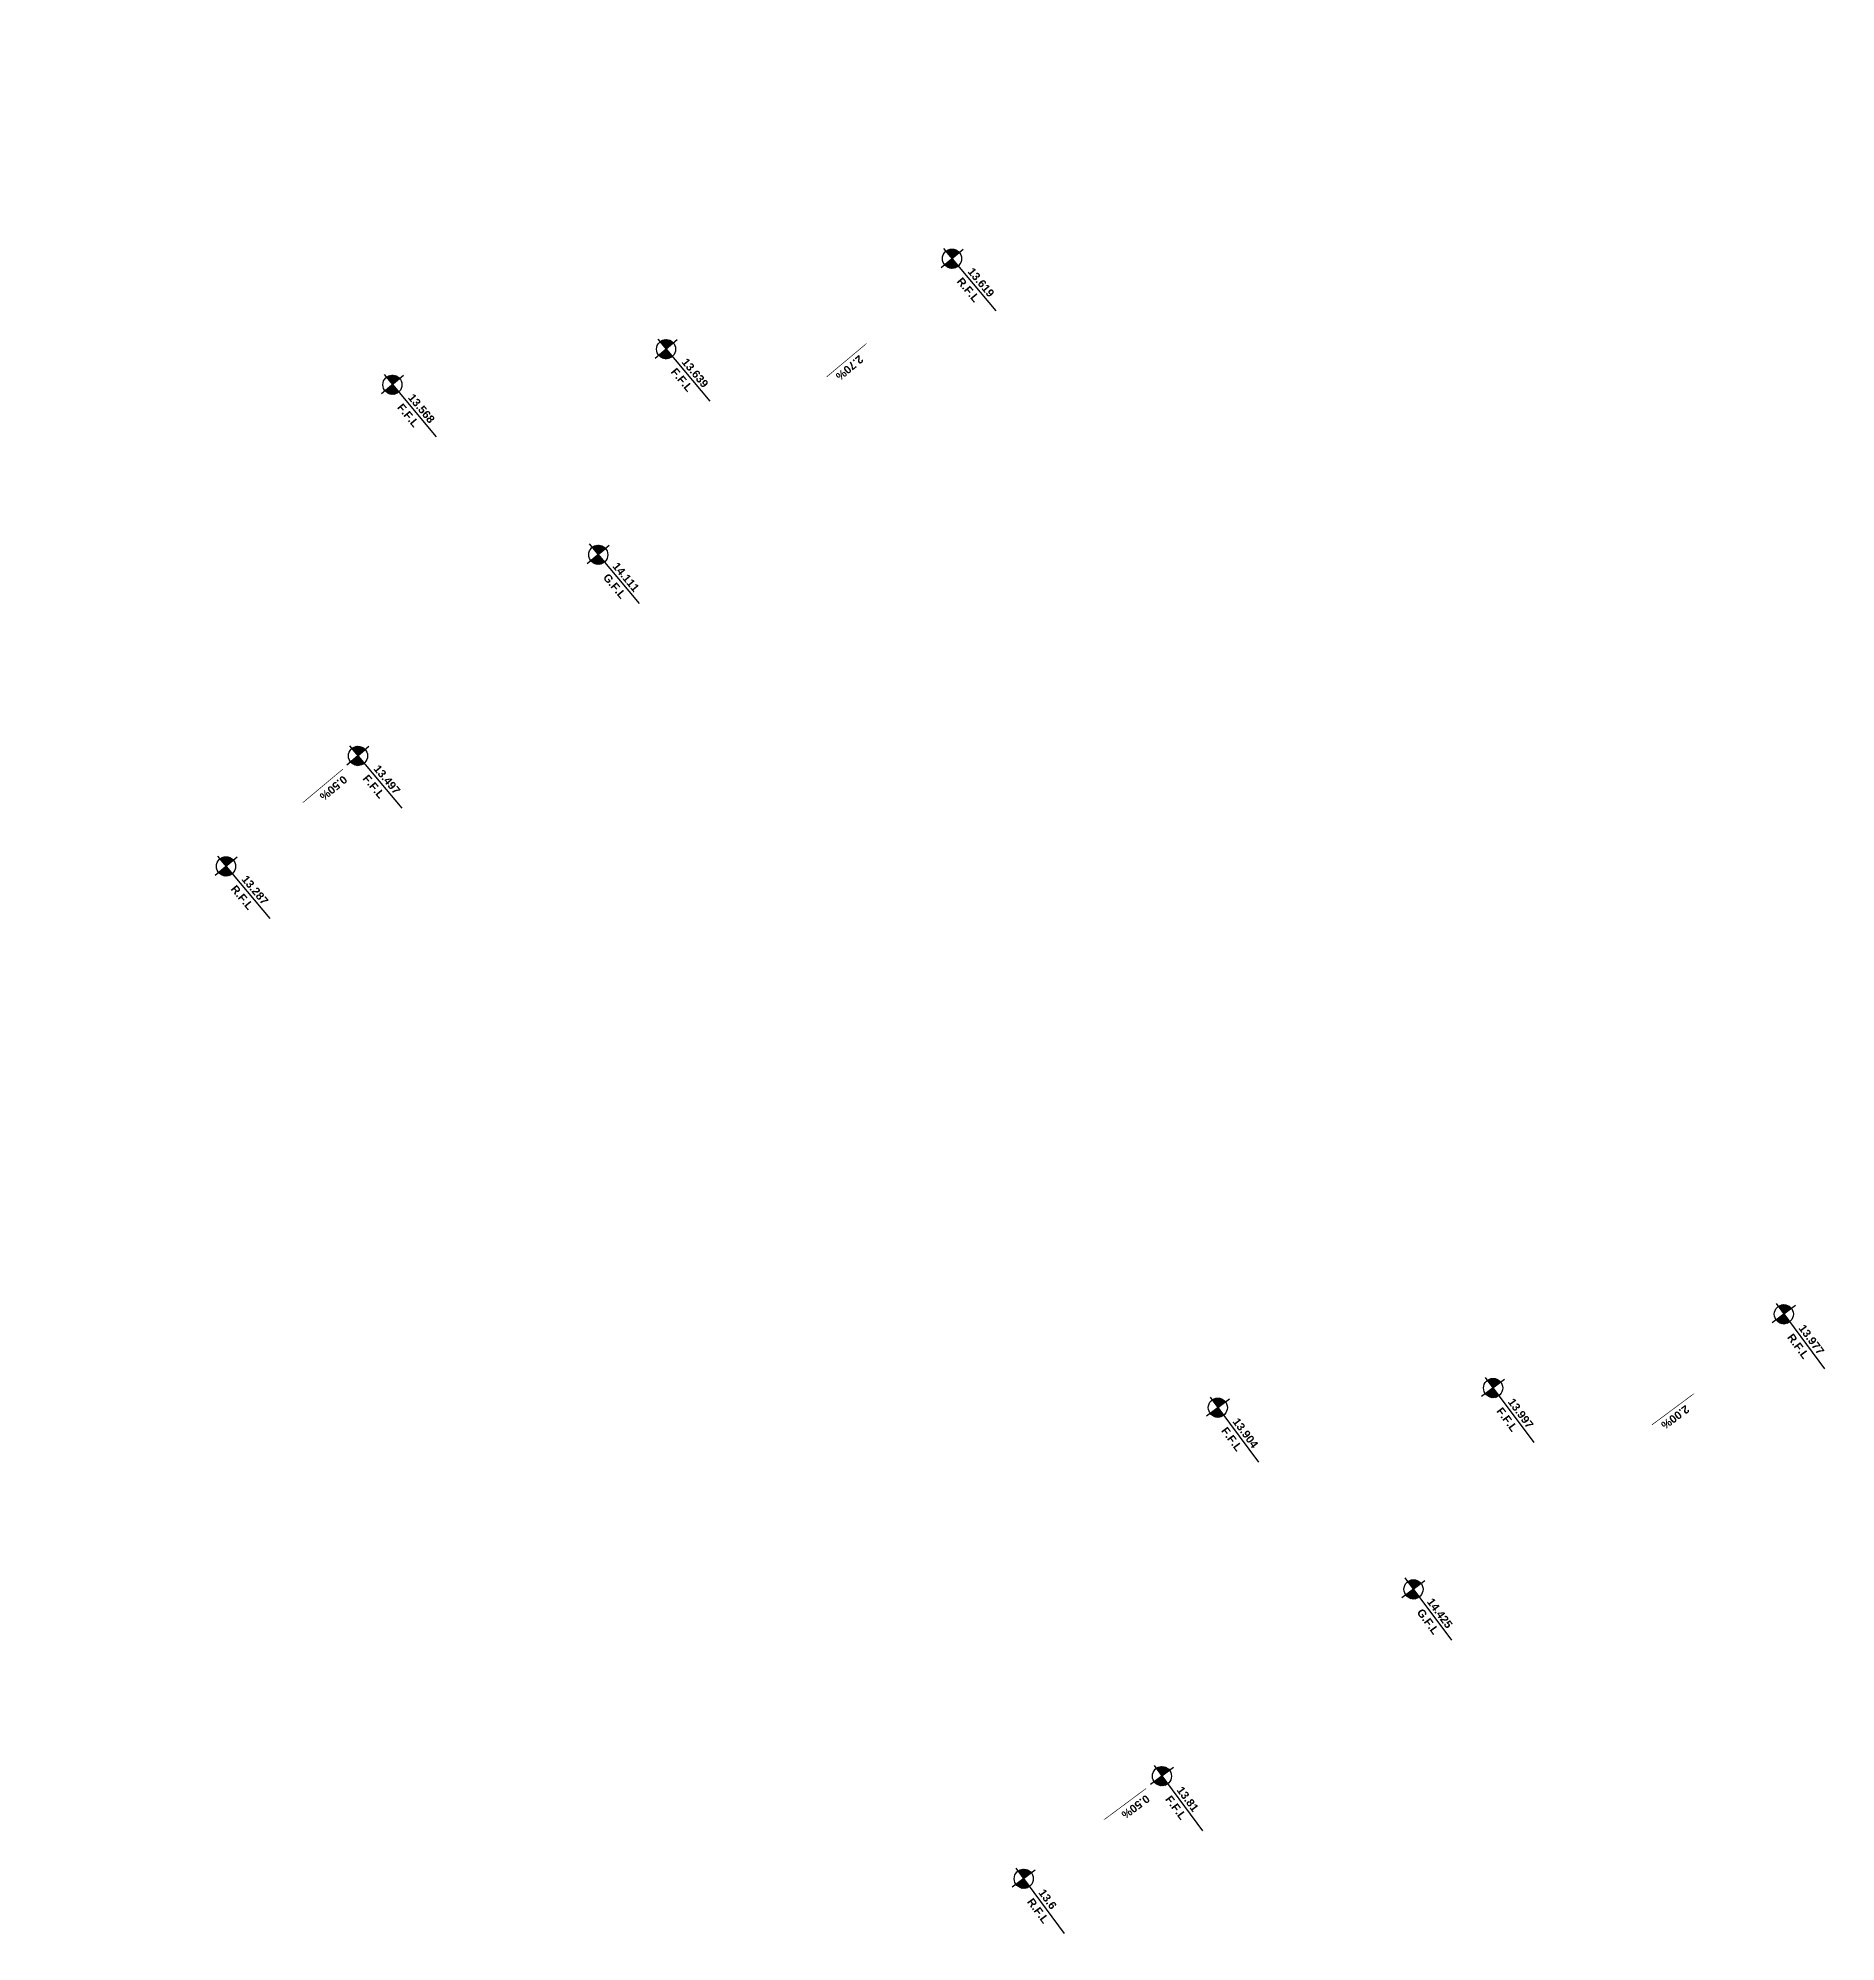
# Model space of a CAD drawing. Extents: x 406735 to 407516, y 2905844 to 2906372.
# Drawn here: x 407062.4 to 407118.8, y 2906195.6 to 2906255.3 of the extents above; entities that cross this region are included whole.
import ezdxf
from ezdxf.enums import TextEntityAlignment as Align

# ---------------------------------------------------------------- set-up
doc = ezdxf.new("R2010")
doc.units = 0
doc.layers.add('L-ANNO-TEXT', color=50, linetype='Continuous')
doc.styles.add('DIM-2_$0$DIM&GRADING 44$0$EN-SB', font='swissb.ttf')
pattern_1 = [(270, (0.000248, 30.45019), (0.01875, -2e-18), [])]
pattern_2 = [(270, (-3.579874, 21.749622), (0.01875, -2e-18), [])]
pattern_3 = [(270, (0, 6.149622), (0.01875, -2e-18), [])]
pattern_4 = [(270, (0.000674, 0.750098), (0.01875, -2e-18), [])]
pattern_5 = [(270, (0, 15.979406), (0.01875, -2e-18), [])]
pattern_6 = [(270, (-8.233908, 14.44981), (0.01875, -2e-18), [])]
pattern_7 = [(270, (5.1e-05, 30.450896), (0.01875, -2e-18), [])]
pattern_8 = [(270, (0.000143, 0.750485), (0.01875, -2e-18), [])]

# ---------------------------------------------------------------- blocks, each defined once
blk = doc.blocks.new('*U19')
h = blk.add_hatch()
h.set_pattern_fill('ANSI31', color=256, scale=0.15, angle=225, style=0)
h.set_pattern_definition(pattern_1)
edge = h.paths.add_edge_path()
edge.add_line((-0.3, 30.45), (0, 30.45))
edge.add_line((0, 30.45), (0, 30.75))
edge.add_ellipse((0, 30.45), major_axis=(-0.212, -0.212), ratio=1, start_angle=225, end_angle=315)
h = blk.add_hatch()
h.set_pattern_fill('ANSI31', color=256, scale=0.15, angle=225, style=0)
h.set_pattern_definition(pattern_1)
edge = h.paths.add_edge_path()
edge.add_ellipse((0, 30.45), major_axis=(-0.212, -0.212), ratio=1, start_angle=45, end_angle=135)
edge.add_line((0.3, 30.45), (0, 30.45))
edge.add_line((0, 30.45), (0, 30.15))
h = blk.add_hatch()
h.set_pattern_fill('ANSI31', color=256, scale=0.15, angle=225, style=0)
h.set_pattern_definition(pattern_2)
edge = h.paths.add_edge_path()
edge.add_line((-3.88, 21.75), (-3.58, 21.75))
edge.add_line((-3.58, 21.75), (-3.58, 22.05))
edge.add_ellipse((-3.58, 21.75), major_axis=(-0.212, -0.212), ratio=1, start_angle=225, end_angle=315)
h = blk.add_hatch()
h.set_pattern_fill('ANSI31', color=256, scale=0.15, angle=225, style=0)
h.set_pattern_definition(pattern_2)
edge = h.paths.add_edge_path()
edge.add_ellipse((-3.58, 21.75), major_axis=(-0.212, -0.212), ratio=1, start_angle=45, end_angle=135)
edge.add_line((-3.28, 21.75), (-3.58, 21.75))
edge.add_line((-3.58, 21.75), (-3.58, 21.45))
h = blk.add_hatch()
h.set_pattern_fill('ANSI31', color=256, scale=0.15, angle=225, style=0)
h.set_pattern_definition(pattern_5)
edge = h.paths.add_edge_path()
edge.add_line((-0.3, 15.979), (0, 15.979))
edge.add_line((0, 15.979), (0, 16.279))
edge.add_ellipse((0, 15.979), major_axis=(-0.212, -0.212), ratio=1, start_angle=225, end_angle=315)
h = blk.add_hatch()
h.set_pattern_fill('ANSI31', color=256, scale=0.15, angle=225, style=0)
h.set_pattern_definition(pattern_5)
edge = h.paths.add_edge_path()
edge.add_ellipse((0, 15.979), major_axis=(-0.212, -0.212), ratio=1, start_angle=45, end_angle=135)
edge.add_line((0.3, 15.979), (0, 15.979))
edge.add_line((0, 15.979), (0, 15.679))
h = blk.add_hatch()
h.set_pattern_fill('ANSI31', color=256, scale=0.15, angle=225, style=0)
h.set_pattern_definition(pattern_6)
edge = h.paths.add_edge_path()
edge.add_line((-8.534, 14.45), (-8.234, 14.45))
edge.add_line((-8.234, 14.45), (-8.234, 14.75))
edge.add_ellipse((-8.234, 14.45), major_axis=(-0.212, -0.212), ratio=1, start_angle=225, end_angle=315)
h = blk.add_hatch()
h.set_pattern_fill('ANSI31', color=256, scale=0.15, angle=225, style=0)
h.set_pattern_definition(pattern_6)
edge = h.paths.add_edge_path()
edge.add_ellipse((-8.234, 14.45), major_axis=(-0.212, -0.212), ratio=1, start_angle=45, end_angle=135)
edge.add_line((-7.934, 14.45), (-8.234, 14.45))
edge.add_line((-8.234, 14.45), (-8.234, 14.15))
h = blk.add_hatch()
h.set_pattern_fill('ANSI31', color=256, scale=0.15, angle=225, style=0)
h.set_pattern_definition(pattern_3)
edge = h.paths.add_edge_path()
edge.add_line((-0.3, 6.15), (0, 6.15))
edge.add_line((0, 6.15), (0, 6.45))
edge.add_ellipse((0, 6.15), major_axis=(-0.212, -0.212), ratio=1, start_angle=225, end_angle=315)
h = blk.add_hatch()
h.set_pattern_fill('ANSI31', color=256, scale=0.15, angle=225, style=0)
h.set_pattern_definition(pattern_3)
edge = h.paths.add_edge_path()
edge.add_ellipse((0, 6.15), major_axis=(-0.212, -0.212), ratio=1, start_angle=45, end_angle=135)
edge.add_line((0.3, 6.15), (0, 6.15))
edge.add_line((0, 6.15), (0, 5.85))
h = blk.add_hatch()
h.set_pattern_fill('ANSI31', color=256, scale=0.15, angle=225, style=0)
h.set_pattern_definition(pattern_4)
edge = h.paths.add_edge_path()
edge.add_line((-0.299, 0.75), (0.001, 0.75))
edge.add_line((0.001, 0.75), (0.001, 1.05))
edge.add_ellipse((0.001, 0.75), major_axis=(-0.212, -0.212), ratio=1, start_angle=225, end_angle=315)
h = blk.add_hatch()
h.set_pattern_fill('ANSI31', color=256, scale=0.15, angle=225, style=0)
h.set_pattern_definition(pattern_4)
edge = h.paths.add_edge_path()
edge.add_ellipse((0.001, 0.75), major_axis=(-0.212, -0.212), ratio=1, start_angle=45, end_angle=135)
edge.add_line((0.301, 0.75), (0.001, 0.75))
edge.add_line((0.001, 0.75), (0.001, 0.45))
for p, q in [((0, 30.9, 0), (0, 30, 0)), ((-0.412, 30.45, 0), (2.135, 30.45, 0)), ((-3.58, 22.2, 0), (-3.58, 21.3, 0)), ((-3.992, 21.75, 0), (-1.445, 21.75, 0)), ((0, 16.429, 0), (0, 15.529, 0)), ((-0.45, 15.979, 0), (1.995, 15.979, 0)), ((-8.646, 14.45, 0), (-6.099, 14.45, 0)), ((-8.234, 14.9, 0), (-8.234, 14, 0)), ((0, 6.6, 0), (0, 5.7, 0)), ((-0.413, 6.15, 0), (2.135, 6.15, 0)), ((0.001, 1.2, 0), (0.001, 0.3, 0)), ((-0.412, 0.75, 0), (2.136, 0.75, 0))]:
    blk.add_line(p, q)
at = {"elevation": 0}
for points in [[(0.32, 25.054, 0.02, 0.02, 0), (0.32, 26.341, 0.1, 0, 0), (0.32, 26.725, 0, 0, 0)], [(0.016, 5.523, 0.02, 0.02, 0), (0.016, 4.236, 0.1, 0, 0), (0.016, 3.851, 0, 0, 0)]]:
    blk.add_lwpolyline(points, format="xyseb", dxfattribs=at)
for centre in [(0, 30.45, 0), (-3.58, 21.75, 0), (0, 15.979, 0), (-8.234, 14.45, 0), (0, 6.15, 0), (0.001, 0.75, 0)]:
    blk.add_circle(centre, 0.3)
at = {"layer": 'L-ANNO-TEXT', "char_height": 0.25, "attachment_point": 1, "style": 'DIM-2_$0$DIM&GRADING 44$0$EN-SB'}
for s, insert in [('R.F.L', (0.639, 30.339)), ('F.F.L', (-2.941, 21.639)), ('G.F.L', (0.639, 15.868)), ('F.F.L', (-7.595, 14.339)), ('F.F.L', (0.639, 6.039)), ('R.F.L', (0.639, 0.639))]:
    blk.add_mtext_dynamic_manual_height_columns(s, width=0.67373, gutter_width=12.5, heights=[0], dxfattribs=dict(at, insert=insert))
at = {"layer": 'L-ANNO-TEXT', "style": 'DIM-2_$0$DIM&GRADING 44$0$EN-SB'}
for tag, p in [('L7', (0.623, 30.547, 0)), ('L6', (-2.958, 21.847, 0)), ('SIDE-L', (-7.612, 14.547, 0)), ('L2', (0.622, 6.247, 0)), ('L1', (0.623, 0.847, 0))]:
    blk.add_attdef(tag, p, '', height=0.25, rotation=360, dxfattribs=at)
for tag, p in [('L5', (0.439, 25.294, 0)), ('L3', (0.158, 4.417, 0))]:
    blk.add_attdef(tag, text='', height=0.25, rotation=270, dxfattribs=at).set_placement(p, align=Align.RIGHT)
at = {"layer": 'L-ANNO-TEXT', "style": 'DIM-2_$0$DIM&GRADING 44$0$EN-SB', "flags": 8}
blk.add_attdef('L4', (0.561, 16.072, 0), '', height=0.25, rotation=0, dxfattribs=at)
blk = doc.blocks.new('*U18')
h = blk.add_hatch()
h.set_pattern_fill('ANSI31', color=256, scale=0.15, angle=225, style=0)
h.set_pattern_definition(pattern_7)
edge = h.paths.add_edge_path()
edge.add_line((-0.3, 30.451), (0, 30.451))
edge.add_line((0, 30.451), (0, 30.751))
edge.add_ellipse((0, 30.451), major_axis=(-0.212, -0.212), ratio=1, start_angle=225, end_angle=315)
h = blk.add_hatch()
h.set_pattern_fill('ANSI31', color=256, scale=0.15, angle=225, style=0)
h.set_pattern_definition(pattern_7)
edge = h.paths.add_edge_path()
edge.add_ellipse((0, 30.451), major_axis=(-0.212, -0.212), ratio=1, start_angle=45, end_angle=135)
edge.add_line((0.3, 30.451), (0, 30.451))
edge.add_line((0, 30.451), (0, 30.151))
h = blk.add_hatch()
h.set_pattern_fill('ANSI31', color=256, scale=0.15, angle=225, style=0)
h.set_pattern_definition(pattern_2)
edge = h.paths.add_edge_path()
edge.add_line((-3.88, 21.75), (-3.58, 21.75))
edge.add_line((-3.58, 21.75), (-3.58, 22.05))
edge.add_ellipse((-3.58, 21.75), major_axis=(-0.212, -0.212), ratio=1, start_angle=225, end_angle=315)
h = blk.add_hatch()
h.set_pattern_fill('ANSI31', color=256, scale=0.15, angle=225, style=0)
h.set_pattern_definition(pattern_2)
edge = h.paths.add_edge_path()
edge.add_ellipse((-3.58, 21.75), major_axis=(-0.212, -0.212), ratio=1, start_angle=45, end_angle=135)
edge.add_line((-3.28, 21.75), (-3.58, 21.75))
edge.add_line((-3.58, 21.75), (-3.58, 21.45))
h = blk.add_hatch()
h.set_pattern_fill('ANSI31', color=256, scale=0.15, angle=225, style=0)
h.set_pattern_definition(pattern_5)
edge = h.paths.add_edge_path()
edge.add_line((-0.3, 15.979), (0, 15.979))
edge.add_line((0, 15.979), (0, 16.279))
edge.add_ellipse((0, 15.979), major_axis=(-0.212, -0.212), ratio=1, start_angle=225, end_angle=315)
h = blk.add_hatch()
h.set_pattern_fill('ANSI31', color=256, scale=0.15, angle=225, style=0)
h.set_pattern_definition(pattern_5)
edge = h.paths.add_edge_path()
edge.add_ellipse((0, 15.979), major_axis=(-0.212, -0.212), ratio=1, start_angle=45, end_angle=135)
edge.add_line((0.3, 15.979), (0, 15.979))
edge.add_line((0, 15.979), (0, 15.679))
h = blk.add_hatch()
h.set_pattern_fill('ANSI31', color=256, scale=0.15, angle=225, style=0)
h.set_pattern_definition(pattern_6)
edge = h.paths.add_edge_path()
edge.add_line((-8.534, 14.45), (-8.234, 14.45))
edge.add_line((-8.234, 14.45), (-8.234, 14.75))
edge.add_ellipse((-8.234, 14.45), major_axis=(-0.212, -0.212), ratio=1, start_angle=225, end_angle=315)
h = blk.add_hatch()
h.set_pattern_fill('ANSI31', color=256, scale=0.15, angle=225, style=0)
h.set_pattern_definition(pattern_6)
edge = h.paths.add_edge_path()
edge.add_ellipse((-8.234, 14.45), major_axis=(-0.212, -0.212), ratio=1, start_angle=45, end_angle=135)
edge.add_line((-7.934, 14.45), (-8.234, 14.45))
edge.add_line((-8.234, 14.45), (-8.234, 14.15))
h = blk.add_hatch()
h.set_pattern_fill('ANSI31', color=256, scale=0.15, angle=225, style=0)
h.set_pattern_definition(pattern_3)
edge = h.paths.add_edge_path()
edge.add_line((-0.3, 6.15), (0, 6.15))
edge.add_line((0, 6.15), (0, 6.45))
edge.add_ellipse((0, 6.15), major_axis=(-0.212, -0.212), ratio=1, start_angle=225, end_angle=315)
h = blk.add_hatch()
h.set_pattern_fill('ANSI31', color=256, scale=0.15, angle=225, style=0)
h.set_pattern_definition(pattern_3)
edge = h.paths.add_edge_path()
edge.add_ellipse((0, 6.15), major_axis=(-0.212, -0.212), ratio=1, start_angle=45, end_angle=135)
edge.add_line((0.3, 6.15), (0, 6.15))
edge.add_line((0, 6.15), (0, 5.85))
h = blk.add_hatch()
h.set_pattern_fill('ANSI31', color=256, scale=0.15, angle=225, style=0)
h.set_pattern_definition(pattern_8)
edge = h.paths.add_edge_path()
edge.add_line((-0.3, 0.75), (0, 0.75))
edge.add_line((0, 0.75), (0, 1.05))
edge.add_ellipse((0, 0.75), major_axis=(-0.212, -0.212), ratio=1, start_angle=225, end_angle=315)
h = blk.add_hatch()
h.set_pattern_fill('ANSI31', color=256, scale=0.15, angle=225, style=0)
h.set_pattern_definition(pattern_8)
edge = h.paths.add_edge_path()
edge.add_ellipse((0, 0.75), major_axis=(-0.212, -0.212), ratio=1, start_angle=45, end_angle=135)
edge.add_line((0.3, 0.75), (0, 0.75))
edge.add_line((0, 0.75), (0, 0.45))
for p, q in [((0, 30.901, 0), (0, 30.001, 0)), ((-0.412, 30.451, 0), (2.135, 30.451, 0)), ((-3.58, 22.2, 0), (-3.58, 21.3, 0)), ((-3.992, 21.75, 0), (-1.445, 21.75, 0)), ((0, 16.429, 0), (0, 15.529, 0)), ((-0.45, 15.979, 0), (1.995, 15.979, 0)), ((-8.646, 14.45, 0), (-6.099, 14.45, 0)), ((-8.234, 14.9, 0), (-8.234, 14, 0)), ((0, 6.6, 0), (0, 5.7, 0)), ((-0.413, 6.15, 0), (2.135, 6.15, 0)), ((0, 1.2, 0), (0, 0.3, 0)), ((-0.412, 0.75, 0), (2.135, 0.75, 0))]:
    blk.add_line(p, q)
at = {"elevation": 0}
for points in [[(0.32, 25.054, 0.02, 0.02, 0), (0.32, 26.341, 0.1, 0, 0), (0.32, 26.725, 0, 0, 0)], [(0.016, 5.523, 0.02, 0.02, 0), (0.016, 4.236, 0.1, 0, 0), (0.016, 3.851, 0, 0, 0)]]:
    blk.add_lwpolyline(points, format="xyseb", dxfattribs=at)
for centre in [(0, 30.451, 0), (-3.58, 21.75, 0), (0, 15.979, 0), (-8.234, 14.45, 0), (0, 6.15, 0), (0, 0.75, 0)]:
    blk.add_circle(centre, 0.3)
at = {"layer": 'L-ANNO-TEXT', "char_height": 0.25, "attachment_point": 1, "style": 'DIM-2_$0$DIM&GRADING 44$0$EN-SB'}
for s, insert in [('R.F.L', (0.639, 30.34)), ('F.F.L', (-2.941, 21.639)), ('G.F.L', (0.639, 15.868)), ('F.F.L', (-7.595, 14.339)), ('F.F.L', (0.639, 6.039)), ('R.F.L', (0.639, 0.639))]:
    blk.add_mtext_dynamic_manual_height_columns(s, width=0.67373, gutter_width=12.5, heights=[0], dxfattribs=dict(at, insert=insert))
at = {"layer": 'L-ANNO-TEXT', "style": 'DIM-2_$0$DIM&GRADING 44$0$EN-SB'}
for tag, p in [('L7', (0.622, 30.548, 0)), ('L6', (-2.958, 21.847, 0)), ('SIDE-L', (-7.612, 14.547, 0)), ('L2', (0.622, 6.247, 0)), ('L1', (0.622, 0.848, 0))]:
    blk.add_attdef(tag, p, '', height=0.25, rotation=360, dxfattribs=at)
for tag, p in [('L5', (0.439, 25.294, 0)), ('L3', (0.158, 4.417, 0))]:
    blk.add_attdef(tag, text='', height=0.25, rotation=270, dxfattribs=at).set_placement(p, align=Align.RIGHT)
at = {"layer": 'L-ANNO-TEXT', "style": 'DIM-2_$0$DIM&GRADING 44$0$EN-SB', "flags": 8}
blk.add_attdef('L4', (0.561, 16.072, 0), '', height=0.25, rotation=0, dxfattribs=at)

msp = doc.modelspace()

# ---------------------------------------------------------------- block references
at = {"extrusion": (8.15143e-08, -9.82244e-08, 1)}
ref = msp.add_blockref('*U19', (407067.745, 2906228.814, -0.252), dxfattribs=dict(at, rotation=309.9268570733777))
ref.add_attrib('SIDE-L', '13.568', (407074.015, 2906243.987, -0.252), dxfattribs={"layer": 'L-ANNO-TEXT', "extrusion": (8.15143e-08, -9.82244e-08, 1), "height": 0.25, "rotation": 309.92685, "style": 'DIM-2_$0$DIM&GRADING 44$0$EN-SB'})
ref.add_attrib('L5', '2.70%', dxfattribs={"layer": 'L-ANNO-TEXT', "extrusion": (8.15143e-08, -9.82244e-08, 1), "height": 0.25, "rotation": 219.92686, "style": 'DIM-2_$0$DIM&GRADING 44$0$EN-SB', "flags": 8}).set_placement((407087.423, 2906244.71, -0.252), align=Align.RIGHT)
ref.add_attrib('L1', '13.287', (407068.794, 2906228.88, -0.252), dxfattribs={"layer": 'L-ANNO-TEXT', "extrusion": (8.15143e-08, -9.82244e-08, 1), "height": 0.25, "rotation": 309.92685, "style": 'DIM-2_$0$DIM&GRADING 44$0$EN-SB'})
ref.add_attrib('L2', '13.497', (407072.934, 2906232.345, -0.252), dxfattribs={"layer": 'L-ANNO-TEXT', "extrusion": (8.15143e-08, -9.82244e-08, 1), "height": 0.25, "rotation": 309.92685, "style": 'DIM-2_$0$DIM&GRADING 44$0$EN-SB'})
ref.add_attrib('L4', '14.111', (407080.429, 2906238.699, -0.252), dxfattribs={"layer": 'L-ANNO-TEXT', "extrusion": (8.15143e-08, -9.82244e-08, 1), "height": 0.25, "rotation": 309.92686, "style": 'DIM-2_$0$DIM&GRADING 44$0$EN-SB'})
ref.add_attrib('L3', '0.50%', dxfattribs={"layer": 'L-ANNO-TEXT', "extrusion": (8.15143e-08, -9.82244e-08, 1), "height": 0.25, "rotation": 219.92686, "style": 'DIM-2_$0$DIM&GRADING 44$0$EN-SB'}).set_placement((407071.233, 2906231.527, -0.252), align=Align.RIGHT)
ref.add_attrib('L6', '13.639', (407082.6, 2906245.103, -0.252), dxfattribs={"layer": 'L-ANNO-TEXT', "extrusion": (8.15143e-08, -9.82244e-08, 1), "height": 0.25, "rotation": 309.92685, "style": 'DIM-2_$0$DIM&GRADING 44$0$EN-SB'})
ref.add_attrib('L7', '13.619', (407091.57, 2906247.942, -0.252), dxfattribs={"layer": 'L-ANNO-TEXT', "extrusion": (8.15143e-08, -9.82244e-08, 1), "height": 0.25, "rotation": 309.92685, "style": 'DIM-2_$0$DIM&GRADING 44$0$EN-SB'})
ref = msp.add_blockref('*U18', (407092.744, 2906197.089), dxfattribs=dict(rotation=306.6008007791634))
ref.add_attrib('SIDE-L', '13.904', (407099.884, 2906211.873, 0), dxfattribs={"layer": 'L-ANNO-TEXT', "height": 0.25, "rotation": 306.6008, "style": 'DIM-2_$0$DIM&GRADING 44$0$EN-SB'})
ref.add_attrib('L5', '2.00%', dxfattribs={"layer": 'L-ANNO-TEXT', "height": 0.25, "rotation": 216.6008, "style": 'DIM-2_$0$DIM&GRADING 44$0$EN-SB', "flags": 8}).set_placement((407113.312, 2906211.817, 0), align=Align.RIGHT)
ref.add_attrib('L1', '13.6', (407093.795, 2906197.094, 0), dxfattribs={"layer": 'L-ANNO-TEXT', "height": 0.25, "rotation": 306.6008, "style": 'DIM-2_$0$DIM&GRADING 44$0$EN-SB'})
ref.add_attrib('L2', '13.81', (407098.13, 2906200.313, 0), dxfattribs={"layer": 'L-ANNO-TEXT', "height": 0.25, "rotation": 306.6008, "style": 'DIM-2_$0$DIM&GRADING 44$0$EN-SB'})
ref.add_attrib('L4', '14.425', (407105.981, 2906206.221, 0), dxfattribs={"layer": 'L-ANNO-TEXT', "height": 0.25, "rotation": 306.6008, "style": 'DIM-2_$0$DIM&GRADING 44$0$EN-SB'})
ref.add_attrib('L3', '0.50%', dxfattribs={"layer": 'L-ANNO-TEXT', "height": 0.25, "rotation": 216.6008, "style": 'DIM-2_$0$DIM&GRADING 44$0$EN-SB'}).set_placement((407096.384, 2906199.595, 0), align=Align.RIGHT)
ref.add_attrib('L6', '13.997', (407108.519, 2906212.489, 0), dxfattribs={"layer": 'L-ANNO-TEXT', "height": 0.25, "rotation": 306.6008, "style": 'DIM-2_$0$DIM&GRADING 44$0$EN-SB'})
ref.add_attrib('L7', '13.977', (407117.639, 2906214.803, 0), dxfattribs={"layer": 'L-ANNO-TEXT', "height": 0.25, "rotation": 306.6008, "style": 'DIM-2_$0$DIM&GRADING 44$0$EN-SB'})

doc.saveas('drawing.dxf')
